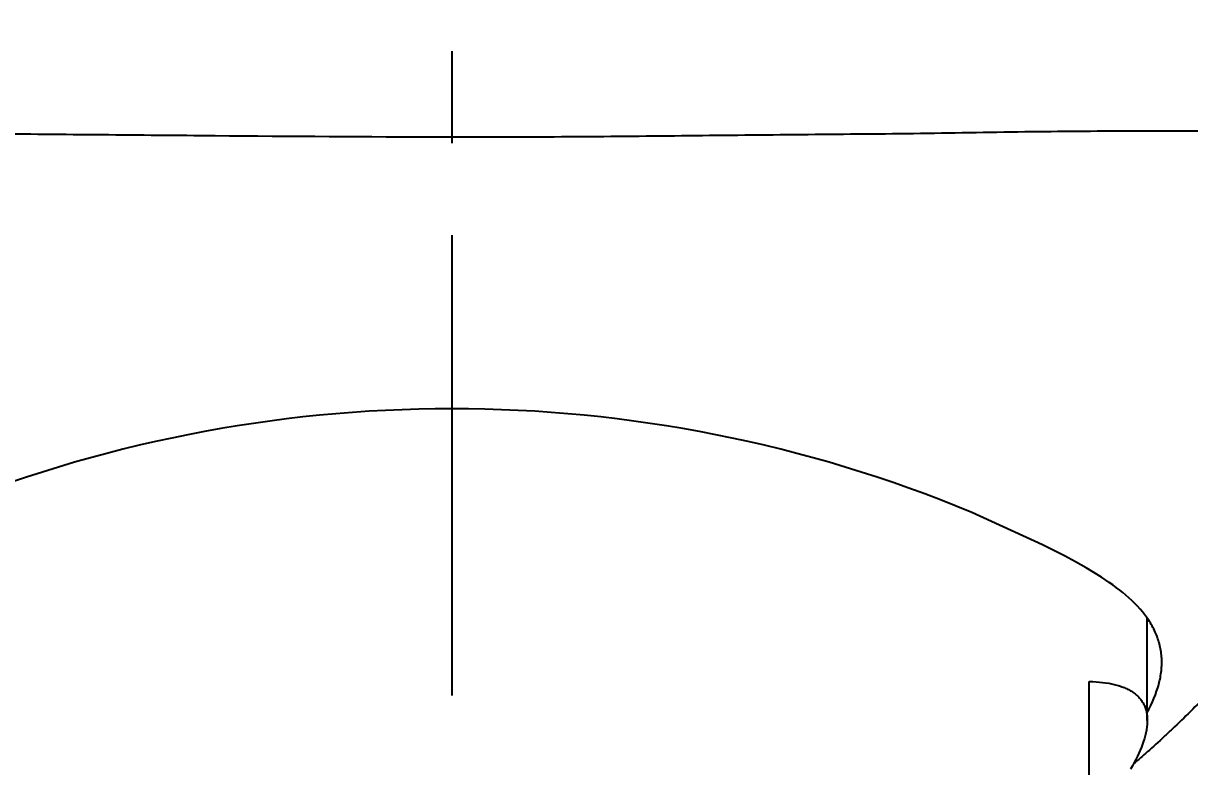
# Model space of a CAD drawing. Header units: millimetres. Extents: x 13335 to 13929, y 3069 to 3489.
# Drawn here: x 13763.02 to 13783.15, y 3184.11 to 3196.93 of the extents above; entities that cross this region are included whole.
import ezdxf

# ---------------------------------------------------------------- set-up
doc = ezdxf.new("R2010")
doc.units = ezdxf.units.MM
doc.header["$LTSCALE"] = 0.25
doc.linetypes.add('CENTER', pattern=[50.8, 31.75, -6.35, 6.35, -6.35])
for name, color, linetype in [('CENTER', 1, 'CENTER'), ('DWG', 7, 'Continuous'), ('Make2D 표시선', 7, 'Continuous')]:
    doc.layers.add(name, color=color, linetype=linetype)
doc.styles.add('GHS', font='romans.shx', dxfattribs={"height": 3.5, "bigfont": 'ghs.shx'})
doc.dimstyles.new('HONG', dxfattribs={"dimscale": 0, "dimtxt": 3.5, "dimasz": 3.5, "dimexe": 2, "dimexo": 1, "dimgap": 1, "dimtad": 1, "dimdec": 4, "dimdsep": 46, "dimtxsty": 'GHS', "dimcen": 3, "dimclrd": 2, "dimclre": 2, "dimclrt": 2, "dimadec": 0, "dimazin": 0, "dimtfac": 1, "dimtdec": 4, "dimtmove": 0, "dimatfit": 2, "dimfxl": 0, "dimtvp": 1, "dimtolj": 1, "dimarcsym": 0})

# ---------------------------------------------------------------- blocks, each defined once
blk = doc.blocks.new('A$C364C3DC7')
at = {"layer": 'Make2D 표시선'}
for p, q in [((35.416, 41.456), (35.416, 43.22)), ((34.416, 38.747), (34.416, 42.127))]:
    blk.add_line(p, q, dxfattribs=at)
for points in [[(35.416, 41.599), (35.447, 41.657), (35.477, 41.716), (35.505, 41.775), (35.532, 41.835), (35.556, 41.896), (35.578, 41.958), (35.589, 41.989), (35.598, 42.021), (35.608, 42.052), (35.616, 42.084), (35.623, 42.113), (35.63, 42.141), (35.636, 42.17), (35.642, 42.199), (35.647, 42.228), (35.651, 42.257), (35.655, 42.287), (35.659, 42.316), (35.661, 42.345), (35.664, 42.375), (35.665, 42.404), (35.666, 42.433), (35.666, 42.463), (35.666, 42.492), (35.665, 42.522), (35.663, 42.551), (35.661, 42.579), (35.658, 42.606), (35.654, 42.634), (35.65, 42.662), (35.645, 42.689), (35.64, 42.716), (35.634, 42.744), (35.627, 42.771), (35.62, 42.798), (35.612, 42.824), (35.604, 42.851), (35.595, 42.877), (35.585, 42.904), (35.575, 42.93), (35.565, 42.955), (35.553, 42.981), (35.541, 43.008), (35.528, 43.035), (35.514, 43.061), (35.5, 43.087), (35.485, 43.113), (35.47, 43.139), (35.454, 43.164), (35.438, 43.189), (35.421, 43.214), (35.404, 43.238), (35.368, 43.286), (35.331, 43.332), (35.292, 43.378), (35.246, 43.429), (35.198, 43.478), (35.149, 43.526), (35.099, 43.572), (35.047, 43.618), (34.995, 43.662), (34.941, 43.704), (34.887, 43.746), (34.824, 43.793), (34.76, 43.838), (34.629, 43.926), (34.496, 44.009), (34.361, 44.09), (34.176, 44.193), (33.989, 44.293), (33.61, 44.483), (32.389, 45.045)], [(34.416, 42.127), (34.476, 42.125), (34.534, 42.122), (34.591, 42.118), (34.646, 42.112), (34.698, 42.105), (34.75, 42.097), (34.799, 42.088), (34.846, 42.077), (34.892, 42.065), (34.914, 42.059), (34.936, 42.052), (34.957, 42.045), (34.978, 42.038), (34.998, 42.031), (35.018, 42.023), (35.037, 42.015), (35.056, 42.006), (35.075, 41.997), (35.093, 41.988), (35.11, 41.979), (35.127, 41.969), (35.144, 41.959), (35.16, 41.949), (35.175, 41.938), (35.19, 41.927), (35.205, 41.916), (35.219, 41.904), (35.233, 41.893), (35.246, 41.88), (35.259, 41.868), (35.271, 41.855), (35.283, 41.842), (35.294, 41.829), (35.305, 41.815), (35.315, 41.801), (35.325, 41.787), (35.334, 41.772), (35.343, 41.757), (35.351, 41.742), (35.359, 41.726), (35.366, 41.711), (35.373, 41.694), (35.379, 41.678), (35.385, 41.661), (35.391, 41.644), (35.395, 41.627), (35.4, 41.609), (35.404, 41.591), (35.407, 41.573), (35.41, 41.554), (35.412, 41.535), (35.414, 41.516), (35.415, 41.496), (35.416, 41.477), (35.416, 41.456), (35.416, 41.436), (35.415, 41.415), (35.414, 41.394), (35.412, 41.373), (35.41, 41.351), (35.407, 41.33), (35.404, 41.307), (35.4, 41.285), (35.395, 41.263), (35.391, 41.24), (35.385, 41.216), (35.379, 41.193), (35.366, 41.145), (35.351, 41.097), (35.334, 41.047), (35.315, 40.996), (35.294, 40.945), (35.271, 40.892), (35.246, 40.838), (35.219, 40.784), (35.19, 40.728), (35.16, 40.672), (35.127, 40.614)]]:
    blk.add_lwpolyline(points, dxfattribs=at)
blk.add_arc((23.416, 23.416), 23.416, 67.469, 112.5329, dxfattribs=at)
blk = doc.blocks.new('*D5')
at = {"layer": 'Defpoints', "color": 0}
for p in [(13652.564, 3251.787), (13770.42, 3251.787), (13670.42, 3169.85)]:
    blk.add_point(p, dxfattribs=at)
at = {"layer": 'DWG', "color": 2, "lineweight": -2}
for p, q in [((13769.42, 3251.787), (13650.564, 3251.787)), ((13652.564, 3173.35), (13652.564, 3248.287)), ((13669.42, 3169.85), (13650.564, 3169.85))]:
    blk.add_line(p, q, dxfattribs=at)
at = {"layer": 'DWG', "color": 2}
for points in [[(13651.98, 3248.287), (13653.147, 3248.287), (13652.564, 3251.787)], [(13651.98, 3173.35), (13653.147, 3173.35), (13652.564, 3169.85)]]:
    blk.add_solid(points, dxfattribs=at)
at = {"layer": 'DWG', "color": 2, "insert": (13648.897, 3210.818), "char_height": 3.5, "attachment_point": 5, "rotation": 90, "style": 'GHS'}
blk.add_mtext('\\A1;(82)', dxfattribs=at)
blk = doc.blocks.new('*D6')
at = {"layer": 'Defpoints', "color": 0}
for p in [(13639.335, 3251.787), (13770.42, 3251.787), (13690.211, 3110.306)]:
    blk.add_point(p, dxfattribs=at)
at = {"layer": 'DWG', "color": 2, "lineweight": -2}
for p, q in [((13769.42, 3251.787), (13637.335, 3251.787)), ((13639.335, 3113.806), (13639.335, 3248.287)), ((13689.211, 3110.306), (13637.335, 3110.306))]:
    blk.add_line(p, q, dxfattribs=at)
at = {"layer": 'DWG', "color": 2}
for points in [[(13638.752, 3248.287), (13639.919, 3248.287), (13639.335, 3251.787)], [(13638.752, 3113.806), (13639.919, 3113.806), (13639.335, 3110.306)]]:
    blk.add_solid(points, dxfattribs=at)
at = {"layer": 'DWG', "color": 2, "insert": (13635.669, 3181.046), "char_height": 3.5, "attachment_point": 5, "rotation": 90, "style": 'GHS'}
blk.add_mtext('\\A1;(141.5)', dxfattribs=at)

msp = doc.modelspace()

# ---------------------------------------------------------------- linework, layer by layer
at = {"layer": 'CENTER'}
msp.add_line((13770.4203, 3256.77197), (13770.4203, 3143.3498), dxfattribs=at)
at = {"layer": 'DWG'}
msp.add_line((13770.6011, 3194.96376), (13770.26889, 3194.96406), dxfattribs=at)
for points, knots in [([(13770.26889, 3194.96406), (13768.95808, 3194.96599), (13766.9936, 3194.98081), (13764.37759, 3195.00289), (13762.74818, 3195.01728), (13761.4536, 3195.04086), (13760.20141, 3195.05945), (13758.721, 3195.07094), (13757.08712, 3195.07142), (13756.06241, 3195.06455), (13755.58998, 3195.0595)], [0, 0, 0, 0, 0.26788731, 0.40147999, 0.53464725, 0.60089361, 0.66609115, 0.79058215, 0.90344473, 1, 1, 1, 1]), ([(13785.19094, 3195.06013), (13784.71828, 3195.06502), (13783.69521, 3195.07162), (13782.0664, 3195.07054), (13780.27158, 3195.05706), (13778.38057, 3195.02051), (13776.44652, 3195.00788), (13774.50152, 3194.98619), (13772.55254, 3194.9673), (13771.25193, 3194.96353), (13770.6011, 3194.96376)], [0, 0, 0, 0, 0.09719056, 0.21035979, 0.3349037, 0.46623609, 0.59924427, 0.73257679, 0.86618063, 1, 1, 1, 1]), ([(13787.84301, 3194.85527), (13787.72964, 3193.75824), (13787.3945, 3192.09863), (13786.59963, 3189.96586), (13785.78768, 3188.36769), (13784.75039, 3186.81153), (13783.73359, 3185.61986), (13783.06317, 3184.9537), (13782.85141, 3184.75353), (13782.80548, 3184.71012), (13782.75932, 3184.66695), (13782.71293, 3184.62404), (13782.61632, 3184.53468), (13782.5187, 3184.44639), (13782.42006, 3184.35917), (13782.34139, 3184.28961), (13782.26207, 3184.22074), (13782.18211, 3184.15254)], [0, 0, 0, 0, 0.221845677, 0.337613128, 0.457150424, 0.58157278, 0.712943976, 0.771526007, 0.771526007, 0.771526007, 0.784230638, 0.784230638, 0.784230638, 0.810685966, 0.810685966, 0.810685966, 0.83178512, 0.83178512, 0.83178512, 0.83178512]), ([(13782.08698, 3178.50128), (13782.33742, 3178.77431), (13782.81318, 3179.33939), (13783.46755, 3180.22622), (13784.06694, 3181.13917), (13784.61006, 3182.07526), (13785.10106, 3183.02953), (13785.69142, 3184.31599), (13786.56701, 3186.6032), (13787.2442, 3189.31116), (13787.66742, 3192.04235), (13787.79922, 3193.41148), (13787.84417, 3194.09556)], [0, 0, 0, 0, 0.0656876, 0.13082091, 0.19531108, 0.25921959, 0.32260854, 0.38551065, 0.51010335, 0.75632483, 0.87845216, 1, 1, 1, 1])]:
    msp.add_open_spline(points, degree=3, knots=knots, dxfattribs=at)

# ---------------------------------------------------------------- block references
msp.add_blockref('A$C364C3DC7', (13747.00401, 3143.44695), dxfattribs=at)

# ---------------------------------------------------------------- dimensions: what is measured, and where the dimension line sits
for base, p1, text, picture, middle in [((13639.33546, 3251.78685), (13690.21085, 3110.30557), '(141.5)', '*D6', (13635.66879, 3181.04621)), ((13652.56363, 3251.78685), (13670.4203, 3169.8498), '(82)', '*D5', (13648.89696, 3210.81832))]:
    dim = msp.add_linear_dim(base=base, p1=p1, p2=(13770.4203, 3251.78685), angle=90, text=text, dimstyle='HONG', override={"dimscale": 1, "dimatfit": 3, "dimarcsym": 1}, dxfattribs=at)
    dim.commit()
    dim.dimension.update_dxf_attribs({"geometry": picture, "text_midpoint": middle})

doc.saveas('drawing.dxf')
